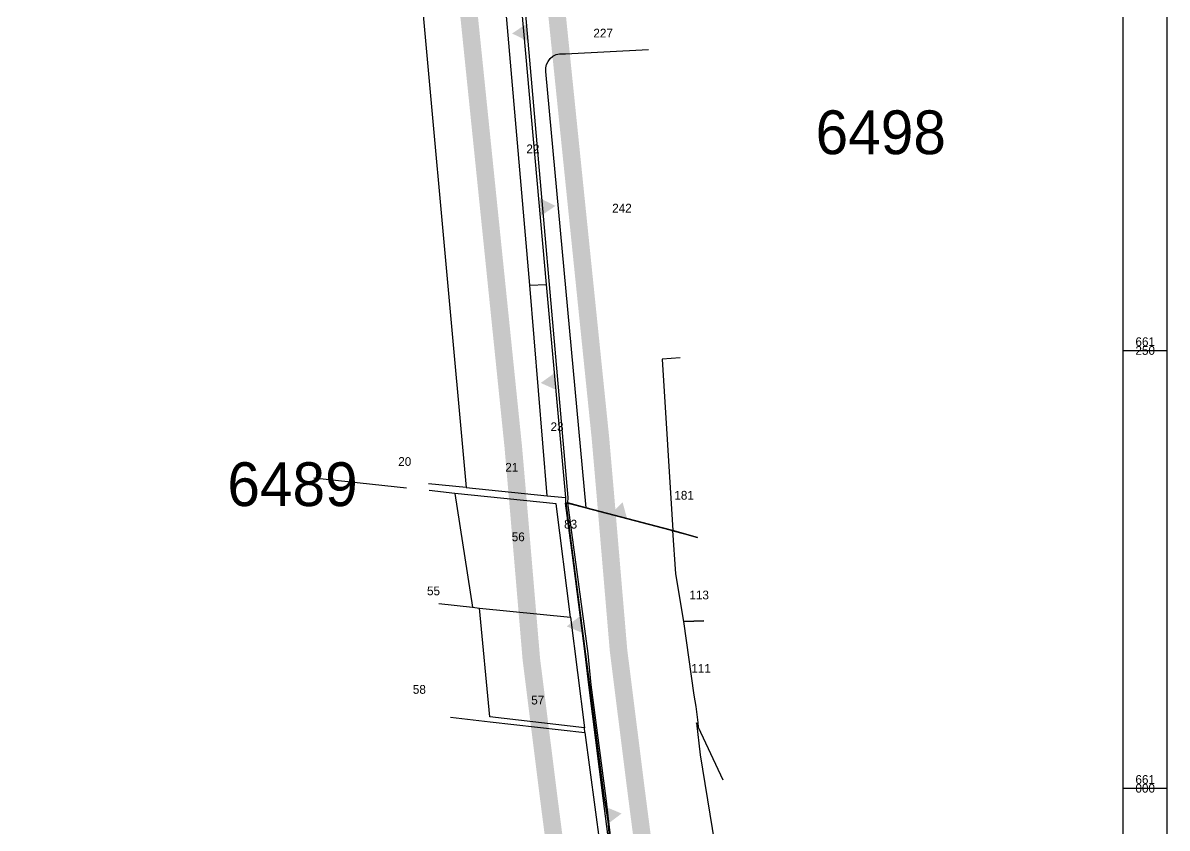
# Model space of a CAD drawing. Extents: x -493 to 187849, y -1657 to 664362.
# Drawn here: x 187196 to 187849, y 660977 to 661437 of the extents above; entities that cross this region are included whole.
import ezdxf
from ezdxf.enums import TextEntityAlignment as Align

# ---------------------------------------------------------------- set-up
doc = ezdxf.new("R2010")
doc.units = 0
doc.header["$MEASUREMENT"] = 0
doc.layers.get('0').update_dxf_attribs({"linetype": 'CONTINUOUS'})
for name, color, linetype in [('0DXF_GUSH', 3, 'CONTINUOUS'), ('0G_GV_LIN', 10, 'CONTINUOUS'), ('1DXF_GUSH', 3, 'CONTINUOUS'), ('1G_GV_LIN', 1, 'CONTINUOUS'), ('BOUNDARY', 1, 'CONTINUOUS'), ('GBOUND_BOUNDARY', 5, 'CONTINUOUS'), ('TR_GILYON', 7, 'CONTINUOUS')]:
    doc.layers.add(name, color=color, linetype=linetype)
doc.styles.get("Standard").update_dxf_attribs({"font": 'dimheb.shx'})
doc.styles.add('TRHEBTXT', font='HEBTXT.SHX')

# ---------------------------------------------------------------- blocks, each defined once
blk = doc.blocks.new('TVC_FENCE')
blk.add_solid([(-0.5, 0), (0.5, 0), (0, 0.866)])

msp = doc.modelspace()

# ---------------------------------------------------------------- linework, layer by layer
at = {"layer": '0DXF_GUSH'}
for points in [[(187415.92, 661533.5), (187448.78, 661171.75)], [(187485, 661287.25), (187464.16, 661529)], [(187472.84, 661528.19), (187494.47, 661287.75)], [(187506.81, 661162.94), (187506.93, 661166.11), (187483.16, 661437.49)], [(187517.25, 661160.18), (187494.18, 661409.33), (187494.21, 661411.33), (187494.67, 661413.27), (187495.52, 661415.08), (187496.74, 661416.66), (187498.26, 661417.95), (187500.02, 661418.9), (187501.94, 661419.45), (187505.35, 661419.42), (187552.88, 661421.9)], [(187485, 661287.25), (187494.47, 661287.75)], [(187494.47, 661287.75), (187505.34, 661166)], [(187494.92, 661167), (187485, 661287.25)], [(187570.94, 661245.74), (187560.69, 661245.11), (187566.74, 661147.1)], [(187414.77, 661171.44), (187361.73, 661177.13)], [(187448.78, 661171.75), (187427.27, 661173.75)], [(187448.78, 661171.75), (187494.92, 661167)], [(187442.33, 661168.31), (187427.6, 661169.98)], [(187442.33, 661168.31), (187452.28, 661103.44)], [(187508.34, 661097.63), (187500.13, 661162.44), (187442.33, 661168.31)], [(187494.92, 661167), (187505.34, 661166)], [(187505.34, 661166), (187505.52, 661162.88)], [(187505.52, 661162.88), (187506.81, 661162.94)], [(187505.52, 661162.88), (187516.45, 661076.69), (187518.47, 661059), (187526.83, 660994.31), (187530.11, 660967.94), (187540.45, 660889.38)], [(187565.48, 660693.32), (187563.94, 660704.75), (187561.91, 660725.94), (187559.86, 660741), (187556.03, 660772.06), (187554.61, 660782.13), (187540.89, 660890.75), (187530.98, 660967.88), (187530.17, 660980.98), (187527.78, 660994.38), (187519.25, 661059.06), (187517.06, 661076.63), (187505.52, 661162.88)], [(187517.25, 661160.18), (187506.81, 661162.94)], [(187506.81, 661162.94), (187517.25, 661160.18)], [(187572.08, 660641.82), (187567.42, 660681.45), (187566.25, 660691.36), (187564.56, 660704.88), (187562.43, 660725.87), (187560.48, 660741.13), (187556.57, 660772.29), (187555.26, 660781.83), (187541.47, 660890.57), (187531.65, 660968.16), (187530.17, 660980.98), (187528.63, 660994.23), (187520.03, 661059.09), (187518.44, 661076.91), (187506.81, 661162.94)], [(187565.08, 661147.56), (187517.25, 661160.18)], [(187517.25, 661160.18), (187565.08, 661147.56)], [(187566.74, 661147.1), (187565.08, 661147.56)], [(187565.08, 661147.56), (187566.74, 661147.1)], [(187580.84, 661143.16), (187566.74, 661147.1)], [(187566.74, 661147.1), (187580.84, 661143.16)], [(187573.02, 661095.16), (187568.49, 661122.48), (187566.74, 661147.1)], [(187433.07, 661105.52), (187452.28, 661103.44)], [(187452.28, 661103.44), (187456.34, 661102.88)], [(187456.34, 661102.88), (187508.34, 661097.63)], [(187516.34, 661034.5), (187462.23, 661040.81), (187456.34, 661102.88)], [(187508.34, 661097.63), (187516.34, 661034.5)], [(187584.45, 661095.61), (187573.02, 661095.16)], [(187573.02, 661095.16), (187584.45, 661095.61)], [(187581.13, 661037.48), (187579.97, 661046.73), (187578.79, 661053.1), (187573.02, 661095.16)], [(187439.71, 661040.5), (187462.5, 661037.94), (187516.48, 661031.88)], [(187516.48, 661031.88), (187516.34, 661034.5)], [(187581.39, 661034.76), (187580.2, 661037.31)], [(187580.2, 661037.31), (187582.2, 661019), (187597.28, 660926.69)], [(187581.39, 661034.76), (187581.13, 661037.48)], [(187595.38, 661004.7), (187581.39, 661034.76)], [(187516.48, 661031.88), (187524.95, 660967.81)]]:
    msp.add_lwpolyline(points, dxfattribs=at)
at = {"layer": '0G_GV_LIN'}
for points in [[(187473.73, 661531.56), (187472.84, 661528.19), (187494.47, 661287.75), (187505.34, 661166), (187505.52, 661162.88), (187516.45, 661076.69), (187518.47, 661059), (187526.83, 660994.31), (187530.11, 660967.94), (187540.45, 660889.38)], [(187506.81, 661162.94), (187506.93, 661166.11), (187483.16, 661437.49), (187475.23, 661527.96), (187475.09, 661531.26), (187476.93, 661531.23)], [(187565.48, 660693.32), (187563.94, 660704.75), (187561.91, 660725.94), (187559.86, 660741), (187556.03, 660772.06), (187554.61, 660782.13), (187540.89, 660890.75), (187530.98, 660967.88), (187529.8, 660980.94), (187527.78, 660994.38), (187519.25, 661059.06), (187517.06, 661076.63), (187505.86, 661163.19), (187506.81, 661162.94)], [(187580.84, 661143.16), (187566.75, 661146.86), (187565.1, 661147.3), (187517.28, 661159.87), (187506.8, 661162.63), (187506.81, 661162.94)], [(187506.81, 661162.94), (187517.25, 661160.18), (187565.08, 661147.56), (187566.74, 661147.1), (187580.84, 661143.16)]]:
    msp.add_lwpolyline(points, dxfattribs=at)
at = {"layer": 'GBOUND_BOUNDARY', "color": 5, "const_width": 10}
for points in [[(186309.18, 662131.89), (186443.81, 661933.57), (186466.01, 661897.97), (186486.08, 661865.78), (186494.38, 661852.47), (186503.28, 661831.34), (186565.88, 661682.9), (186566.73, 661680.87), (186595.45, 661614.39), (186923.28, 661580.35), (187343.34, 661538.59), (187424.75, 661530.71), (187441.37, 661529.06), (187475.6, 661195.2), (187478.27, 661164.39), (187485.95, 661073.57), (187496.23, 660991.66), (187509.41, 660889.81)], [(186309.18, 662131.89), (186443.81, 661933.57), (186466.01, 661897.97), (186486.08, 661865.78), (186494.38, 661852.47), (186503.28, 661831.34), (186565.88, 661682.9), (186566.73, 661680.87), (186595.45, 661614.39), (186923.28, 661580.35), (187343.34, 661538.59), (187424.75, 661530.71), (187441.37, 661529.06), (187475.6, 661195.2), (187478.27, 661164.39), (187485.95, 661073.57), (187496.23, 660991.66), (187509.41, 660889.81)], [(187555.55, 660922.87), (187545.83, 660998.01), (187535.69, 661078.79), (187528.09, 661168.64), (187525.38, 661199.9), (187492.15, 661524.03)], [(187555.55, 660922.87), (187545.83, 660998.01), (187535.69, 661078.79), (187528.09, 661168.64), (187525.38, 661199.9), (187492.15, 661524.03)]]:
    msp.add_lwpolyline(points, dxfattribs=at)
at = {"layer": 'TR_GILYON', "linetype": 'CONTINUOUS'}
for p, q in [((187823.8, 661250), (187848.8, 661250)), ((187823.8, 661000), (187848.8, 661000))]:
    msp.add_line(p, q, dxfattribs=at)
for points in [[(183412.32, 658921.8), (187848.8, 658921.8), (187848.8, 664361.7), (183412.32, 664361.7), (183412.32, 658921.8)], [(183437.32, 658946.8), (187823.8, 658946.8), (187823.8, 664336.7), (183437.32, 664336.7), (183437.32, 658946.8)]]:
    msp.add_lwpolyline(points, dxfattribs=at)

# ---------------------------------------------------------------- block references
at = {"layer": 'BOUNDARY', "color": 1, "linetype": 'CONTINUOUS', "xscale": 10, "yscale": 10, "zscale": 10}
for p, rotation in [((187483.6, 661431.62), 94.31940146602771), ((187491.13, 661331.91), 274.3194014660277), ((187499.93, 661232.3), 95.62806383736206), ((187535.8, 661155), 345.2667222226906), ((187514.69, 661093.56), 97.53354274095285), ((187528.84, 660984.48), 277.3306454477062)]:
    msp.add_blockref('TVC_FENCE', p, dxfattribs=dict(at, rotation=rotation))

# ---------------------------------------------------------------- texts
at = {"layer": '1DXF_GUSH'}
for s, p in [('227', (187521.34, 661428.7)), ('22', (187483.12, 661362.61)), ('242', (187532.09, 661328.76)), ('23', (187496.91, 661203.95)), ('20', (187409.97, 661184.08)), ('21', (187471.05, 661180.77)), ('181', (187567.55, 661164.8)), ('83', (187504.64, 661148.3)), ('56', (187474.73, 661141.07)), ('55', (187426.39, 661110.19)), ('113', (187576.15, 661107.85)), ('111', (187577.23, 661065.94)), ('58', (187418.31, 661053.95)), ('57', (187485.88, 661047.84))]:
    msp.add_text(s, height=5, dxfattribs=at).set_placement(p)
at = {"layer": '1G_GV_LIN'}
for s, p in [('6498', (187648.18, 661362.07)), ('6489', (187312.44, 661161.13))]:
    msp.add_text(s, height=25, dxfattribs=at).set_placement(p)
at = {"layer": 'TR_GILYON', "linetype": 'CONTINUOUS', "style": 'TRHEBTXT'}
for s, p in [('661', (187836.3, 661252.5)), ('250', (187836.3, 661247.5)), ('661', (187836.3, 661002.5)), ('000', (187836.3, 660997.5))]:
    msp.add_text(s, height=5, dxfattribs=at).set_placement(p, align=Align.CENTER)

doc.saveas('drawing.dxf')
